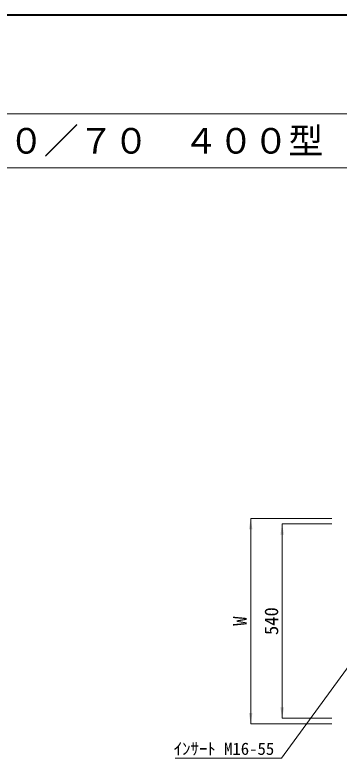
# Model space of a CAD drawing. Units: millimetres, scale not verified. Extents: x 58559 to 106559, y -58351 to -47326.
# Drawn here: x 96145 to 97046, y -51971 to -49905 of the extents above; entities that cross this region are included whole.
import ezdxf
from ezdxf.enums import TextEntityAlignment as Align

# ---------------------------------------------------------------- set-up
doc = ezdxf.new("R2010")
doc.units = ezdxf.units.MM
doc.header["$LTSCALE"] = 50
for name, color, linetype, lineweight in [('図枠', 7, 'Continuous', 5), ('寸法線', 7, 'Continuous', 13), ('引出線', 4, 'Continuous', 13)]:
    doc.layers.add(name, color=color, linetype=linetype, lineweight=lineweight)
doc.styles.add('ＭＳ ゴシック', font='')
doc.styles.get('ＭＳ ゴシック').set_extended_font_data('MS Gothic')

# ---------------------------------------------------------------- blocks, each defined once
blk = doc.blocks.new('filled_arrow')
at = {"color": 0, "linetype": 'Continuous', "lineweight": -2}
blk.add_solid([(7.5, 1.25), (0, 0), (7.5, -1.25)], dxfattribs=at)

msp = doc.modelspace()

# ---------------------------------------------------------------- linework, layer by layer
at = {"layer": '図枠', "lineweight": 40}
msp.add_line((93567.4, -49905.02), (103317.4, -49905.02), dxfattribs=at)
at = {"layer": '図枠', "lineweight": 13}
for p, q in [((93942.4, -50180.02), (102942.4, -50180.02)), ((93942.4, -50330.02), (102942.4, -50330.02))]:
    msp.add_line(p, q, dxfattribs=at)
at = {"layer": '寸法線'}
for p, q in [((96800.18, -51874.9), (96800.18, -51304.9)), ((97026.1, -51304.9), (96800.18, -51304.9)), ((96887.68, -51859.9), (96887.68, -51319.9)), ((97026.1, -51319.9), (96887.68, -51319.9)), ((97026.1, -51859.9), (96887.68, -51859.9)), ((97026.1, -51874.9), (96800.18, -51874.9))]:
    msp.add_line(p, q, dxfattribs=at)
at = {"layer": '引出線'}
msp.add_lwpolyline([(97101.6, -51675.4), (96885.66, -51970.66), (96590.09, -51970.66)], dxfattribs=at)

# ---------------------------------------------------------------- block references
at = {"layer": '寸法線', "xscale": 4, "yscale": 4}
for p, rotation in [((96800.18, -51304.9), 270), ((96887.68, -51319.9), 270), ((96800.18, -51874.9), 90), ((96887.68, -51859.9), 90)]:
    msp.add_blockref('filled_arrow', p, dxfattribs=dict(at, rotation=rotation))

# ---------------------------------------------------------------- texts
at = {"layer": '図枠', "style": 'ＭＳ ゴシック'}
msp.add_text('\u3000都市型側溝\u3000深型集水桝\u3000アングルタイプ Ｈ５０／７０\u3000４００型', height=71.21, dxfattribs=at).set_placement((93942.4, -50255.02), align=Align.MIDDLE_LEFT)
at = {"layer": '寸法線', "style": 'ＭＳ ゴシック'}
for s, p in [('540', (96857.68, -51589.9)), ('W', (96770.18, -51589.9))]:
    msp.add_text(s, height=37.98, rotation=90, dxfattribs=at).set_placement(p, align=Align.MIDDLE_CENTER)
at = {"layer": '引出線', "style": 'ＭＳ ゴシック'}
msp.add_text('ｲﾝｻｰﾄ M16-55', height=34.18, dxfattribs=at).set_placement((96865.66, -51927.46), align=Align.TOP_RIGHT)

doc.saveas('drawing.dxf')
